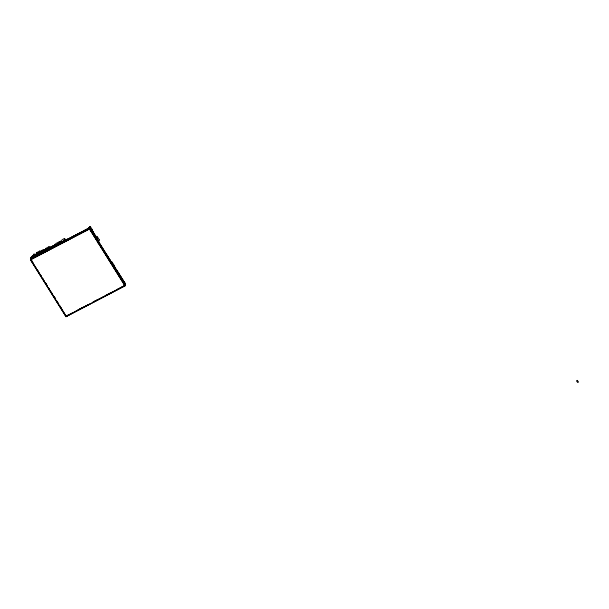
<?xml version="1.0" encoding="UTF-8"?>
<svg xmlns="http://www.w3.org/2000/svg" width="609" height="609" viewBox="0 0 609 609"><rect width="100%" height="100%" fill="white"/><g stroke="black" fill="none" stroke-linecap="round" stroke-linejoin="round"><path stroke-width="0.91" d="M96.519 240.136L97.41 236.848L99.183 239.672L98.361 242.336M97.41 236.848L97.135 238.264L95.567 237.822M114.309 267.884L114.644 266.133L112.17 262.174L111.965 262.799M112.17 262.174L111.736 263.971L111.561 263.263M84.636 231.633L85.123 229.844M98.156 242.961L99.183 239.672M98.186 243.204L98.65 241.689M121.328 277.209L120.97 277.346L125.583 284.022L124.967 285.903L66 316.703L30.45 259.822L31.516 256.572L35.809 254.326L36.403 255.278M33.944 254.189L32.734 256.884L33.944 254.189L35.657 254.752M33.761 255.399L34.203 254.052M35.809 254.326L36.365 255.399M38.595 254.022L39.912 250.954L36.624 252.674L36.053 254.41L37.256 255.042M39.631 252.537L40.224 253.489M41.328 250.672L40.27 253.116L41.328 250.672L43.741 249.408L43.315 250.725M49.025 246.714L48.575 248.076L49.2 248.365L49.649 247.003L49.025 246.714L45.66 248.472L45.211 249.835L46.558 250.451M53.181 245.876L52.389 247.421M54.201 246.493L53.607 245.549L54.163 246.622M54.582 246.028L55.183 244.201L56.66 244.94M60.915 242.42L59.431 241.674L56.089 243.417L55.526 245.107L55.678 244.681L31.234 257.447M58.89 243.311L59.431 241.674M59.21 242.938L59.431 243.296M60.413 242.618L61.007 240.806C68.178 234.526 62.537 244.262 64.737 238.857M64.577 240.837L64.912 239.855L64.295 240.692L65.056 240.19L65.65 241.141M65.056 240.19L65.605 241.263M67.637 240.197L66.921 239.322L67.599 240.327M82.207 231.648L30.945 258.323M84.773 231.154L86.539 229.494M86.257 229.768L84.72 231.313M89.744 226.731L88.122 229.365L88.511 228.177L90.269 226.457L92.195 229.547L91.061 231.61M90.269 226.457L89.424 229.022L30.45 259.822M92.21 232.105L92.637 230.925L92.819 232.356L92.21 232.105L92.637 230.925M92.774 231.329L92.568 231.96L91.723 231.527L91.929 230.902L92.774 231.329L94.106 233.46L93.147 234.252L93.672 233.285L94.106 233.46M66 316.703L66.282 315.827M93.048 234.206L93.421 233.087M93.466 233.909L93.672 233.285M94.106 234.412L94.349 233.666L96.488 237.076L96.032 238.172L96.488 237.076M105.905 253.489L125.462 284.403M114.439 266.765L114.644 266.133M116.525 269.718L125.545 284.152M577.286 380.397L578.535 381.995L577.713 382.543L576.479 380.907L577.302 380.359M64.912 239.855L64.501 240.068M49.375 249.035L50.433 247.132L31.356 257.074M63.975 240.372L64.76 238.873M63.382 242.192L64.242 240.517L64.828 241.461M54.315 245.838L55.183 244.201M40.316 252.986L40.94 251.86M39.166 252.286L39.912 250.954M38.641 253.9L39.676 252.415M93.55 235.021L94.349 233.666M80.434 233.757L82.253 231.527M91.449 230.423L92.195 229.547M31.478 256.693L36.091 254.288L37.294 254.912M31.394 256.945L45.249 249.713M31.31 257.196L53.607 245.549M31.188 257.569L55.64 244.803M31.105 257.82L60.497 242.367M31.067 257.95L64.615 240.715M31.029 258.071L66.921 239.322M30.899 258.444L89.873 227.644L125.378 284.647M30.823 258.696L89.835 227.766M30.777 258.825L89.751 228.017L125.302 284.898M30.739 258.947L89.713 228.147L125.256 285.027M30.488 259.693L89.508 228.771L125.051 285.651L66.038 316.573L30.534 259.571M66.206 316.079L67.888 315.196M77.998 309.912L83.052 307.279M93.162 301.995L95.727 300.549M96.534 300.237L98.216 299.354M105.799 295.395L110.008 293.195M117.59 289.237L125.172 285.271L89.668 228.268L30.656 259.198L33.16 263.202M72.905 312.683L66.16 316.2L59.652 305.787M74.587 311.8L76.27 310.917M77.96 310.042L88.069 304.759M93.124 302.117L103.233 296.842M104.915 295.959L112.498 292M114.18 291.117L118.397 288.917M120.08 288.042L125.134 285.4L89.584 228.52L30.617 259.32L33.114 263.324M75.387 311.488L66.122 316.33L56.607 301.105M77.077 310.605L90.551 303.564M92.241 302.688L114.987 290.805M116.669 289.922L125.096 285.522L89.546 228.641L30.572 259.449L47.099 285.88M33.175 255.536L33.579 255.689M92.454 231.359L93.07 231.61M45.66 248.472L47.007 249.089M58.928 243.189L59.393 243.417M36.624 252.674L37.827 253.306M68.718 239.74L67.835 238.949L68.672 239.87M114.484 266.635L125.507 284.274M89.789 227.895L125.34 284.776M89.462 228.893L124.967 285.903M64.196 240.639L64.79 241.583M54.962 244.947L55.556 245.891M54.924 245.069L55.51 246.013M30.694 259.069L32.201 261.474M45.713 283.109L46.718 284.707M54.231 296.728L55.731 299.126M37.164 269.612L38.169 271.211M40.171 274.415L41.168 276.022M42.668 278.427L43.673 280.026M45.675 283.231L46.68 284.829M48.682 288.034L49.679 289.64M51.186 292.046L52.686 294.444M54.186 296.849L55.685 299.255M56.69 300.854L58.692 304.058M59.697 305.665L61.699 308.87M34.119 264.93L36.121 268.135M37.126 269.734L41.13 276.143M42.63 278.549L44.13 280.955M45.637 283.352L47.137 285.758M48.141 287.364L49.641 289.762M51.141 292.168L52.64 294.573M53.645 296.172L55.647 299.377M56.652 300.983L58.654 304.188M48.096 287.486L55.609 299.506M86.189 230.065L85.945 230.811L86.95 229.083L86.189 230.065M87.551 229.479L87.346 230.111L88.046 228.839L87.551 229.479"/></g></svg>
